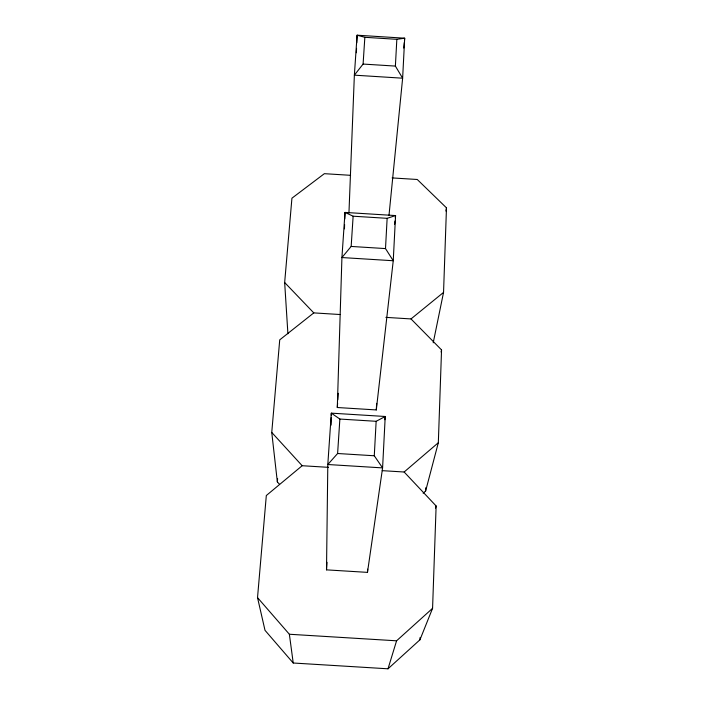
<?xml version="1.0" encoding="UTF-8"?>
<svg xmlns="http://www.w3.org/2000/svg" width="704" height="704" viewBox="0 0 704 704"><rect width="100%" height="100%" fill="white"/><g stroke="black" fill="none" stroke-linecap="round" stroke-linejoin="round"><path stroke-width="1.06" d="M326.506 569.862L327.809 464.517L331.32 413.151L385.229 416.486L382.589 467.896L367.479 572.37L326.506 569.862L327.008 562.329M331.091 425.163L331.232 417.516M331.276 415.334L331.32 413.151L339.865 419.056L376.147 421.3L385.229 416.486L384.798 419.734M337.304 407.519L341.924 257.55L345.004 212.423L395.569 215.574L393.246 260.744L376.297 409.93L337.304 407.519L337.594 403.146M344.458 228.87L344.599 224.479M344.784 218.997L345.004 212.423L353.135 216.207L387.138 218.328L395.569 215.574L395.322 217.756M328.495 467.342L302.174 465.722L266.314 495.528L257.523 597.617L265.003 630.326L293.225 663.01L388.01 668.8L419.945 639.804L432.573 608.335L436.128 505.974L404.14 472.006L382.219 470.659M423.139 493.187L425.612 491.049L438.328 442.728L441.549 349.906L411.004 318.93L385.88 317.372M433.224 342.786L443.546 292.406L446.477 207.847L417.252 179.485L392.119 177.918M419.945 639.804L420.033 637.622M425.612 491.049L425.735 487.766M348.946 213.004L354.367 75.161L357.095 35.2L404.686 38.201L402.635 78.197L388.978 215.503M356.382 52.747L356.558 48.365M356.778 42.882L357.095 35.2L364.848 37.303L396.836 39.318L404.686 38.201L404.474 40.383M367.479 572.37L367.655 569.14M376.297 409.93L376.658 403.357M339.865 419.056L337.612 453.508L327.809 464.517L382.589 467.896L374.282 455.77L376.147 421.3M353.135 216.207L351.164 246.444L341.924 257.55L393.246 260.744L385.502 248.582L387.138 218.328M364.848 37.303L363.097 64.064L354.367 75.161L402.635 78.197L395.384 66.088L396.836 39.318M337.806 399.863L338.246 393.298M279.541 484.343L277.35 481.914L277.614 478.641M277.35 481.914L271.753 432.441L279.726 339.865L313.79 312.893L340.006 314.521M287.91 333.766L284.662 282.524L291.931 198.194L324.368 173.677L350.592 175.314M403.735 48.03L404.263 42.566M394.61 224.303L394.97 221.03M445.896 211.042L446.477 207.847M441.074 352.018L441.549 349.906M435.494 508.077L436.128 505.974M388.01 668.8L396.581 640.807L432.573 608.335M404.14 472.006L438.328 442.728M411.004 318.93L443.546 292.406M351.164 246.444L385.502 248.582M337.612 453.508L374.282 455.77M257.523 597.617L289.37 634.251L396.581 640.807M363.097 64.064L395.384 66.088M284.662 282.524L313.79 312.893M271.753 432.441L302.174 465.722M289.37 634.251L293.225 663.01"/></g></svg>
